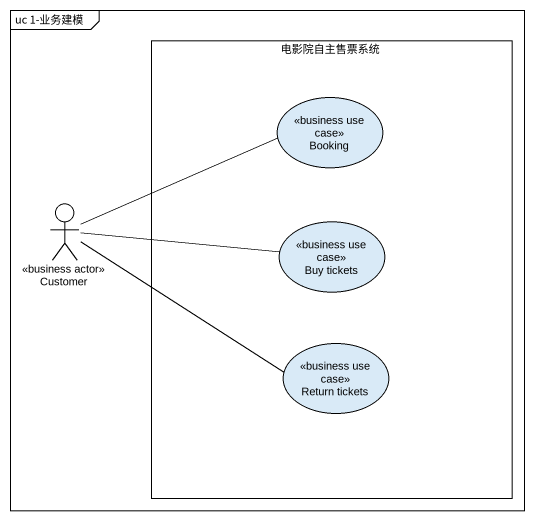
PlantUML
@startuml
mainframe uc 1-业务建模
rectangle 电影院自主售票系统 {
  usecase Booking <<business use case>>
  usecase "Buy tickets" as Buy_tickets <<business use case>>
  usecase "Return tickets" as Return_tickets <<business use case>>
}
actor Customer <<business actor>>
Customer -right- Booking
Customer -right- Buy_tickets
Customer -right- Return_tickets
@enduml
